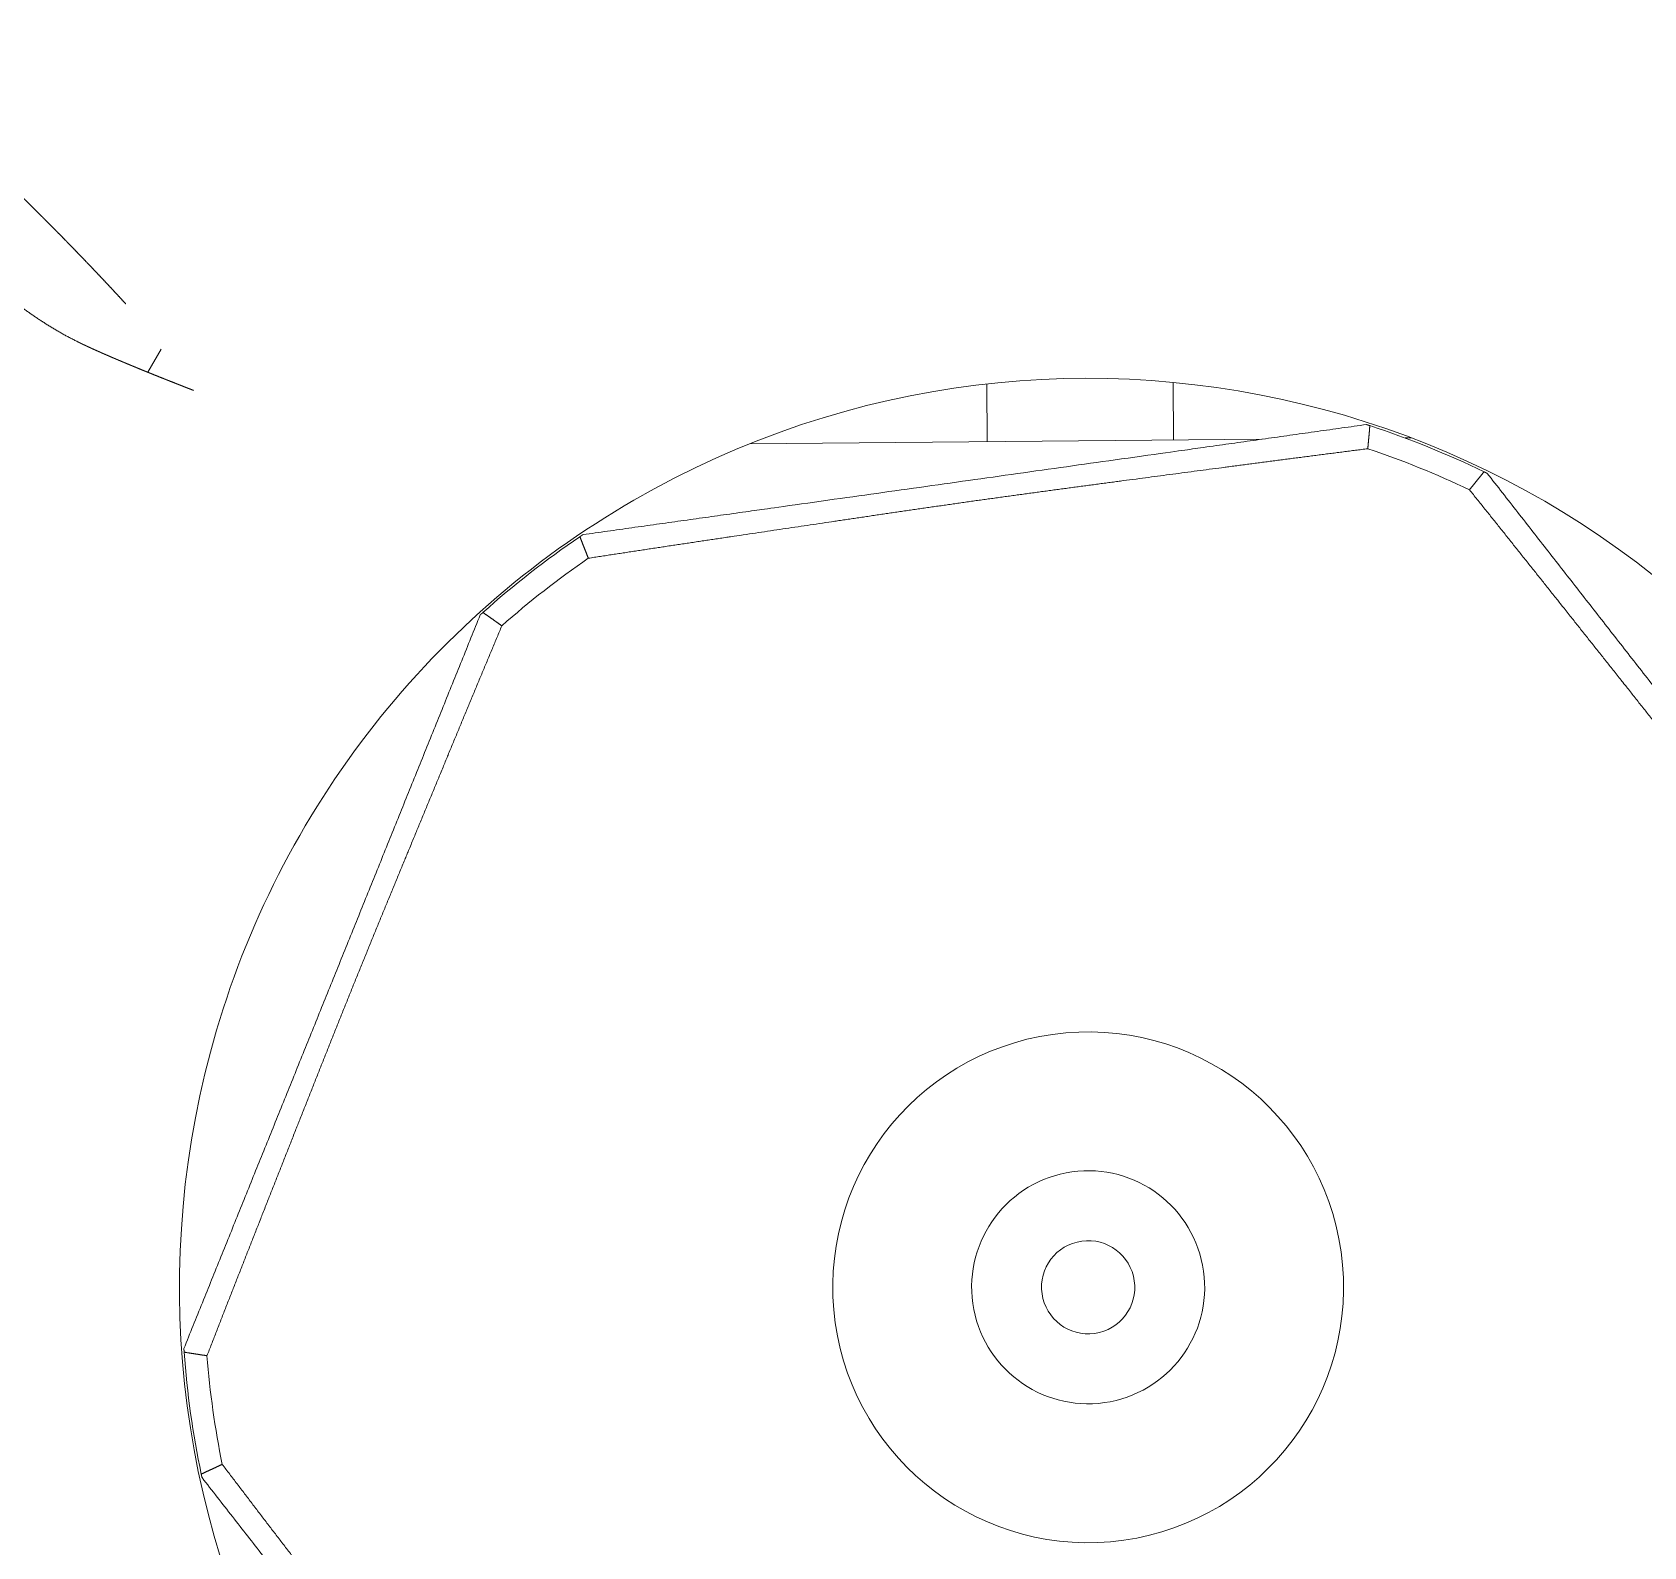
# Paper-space layout 'A3_1' of a CAD drawing. Header units: millimetres. Extents: x 0 to 420, y 0 to 297.
# Drawn here: x 187.61 to 195.91, y 266.05 to 273.85 of the extents above; entities that cross this region are included whole.
import ezdxf

# ---------------------------------------------------------------- set-up
doc = ezdxf.new("R2010")
doc.units = ezdxf.units.MM
doc.layers.add('170', color=7, linetype='Continuous', true_color=0xffffff)

psp = doc.layouts.new('A3_1')

# ---------------------------------------------------------------- linework, layer by layer
at = {"layer": '170', "color": 155, "linetype": 'Continuous', "lineweight": 13}
for p, q in [((188.2086, 272.1026), (188.2773, 272.2217)), ((192.5287, 272.0417), (192.5314, 271.7448)), ((193.4914, 271.7535), (193.4887, 272.0504)), ((193.9435, 271.7576), (191.3066, 271.7336)), ((194.7162, 271.7647), (194.683, 271.7644))]:
    psp.add_line(p, q, dxfattribs=at)
for radius, start, end in [(4.68, 30, 120), (4.668, 64.10442, 71.89559), (4.5519, 64.44054, 71.5595), (4.68, 120, 210), (4.668, 124.1044, 131.89558), (4.5519, 124.44054, 131.55945), (4.68, 300, 30), (1.3151, 98, 278), (1.3151, 278, 98), (0.6, 98, 278), (0.6, 278, 98), (0.24, 98, 278), (0.24, 278, 98), (4.668, 184.10442, 191.89558), (4.5519, 184.44054, 191.55946)]:
    psp.add_arc((193.0511, 267.3909), radius, start, end, dxfattribs=at)
for points, knots in [([(186.5742, 273.8537), (186.578, 273.8516), (186.5817, 273.8494), (186.5856, 273.8472), (186.5895, 273.8449), (186.5934, 273.8426), (186.5974, 273.8402), (186.6014, 273.8377), (186.6055, 273.8352), (186.6096, 273.8327), (186.6138, 273.8301), (186.618, 273.8274), (186.6222, 273.8246), (186.6265, 273.8218), (186.6309, 273.819), (186.6353, 273.8161), (186.6442, 273.8101), (186.6488, 273.8071), (186.6534, 273.8039), (186.658, 273.8008), (186.6627, 273.7975), (186.6674, 273.7942), (186.6722, 273.7909), (186.6819, 273.784), (186.6869, 273.7805), (186.6918, 273.7769), (186.6969, 273.7733), (186.7071, 273.7658), (186.7122, 273.762), (186.7174, 273.7582), (186.7227, 273.7542), (186.728, 273.7503), (186.7334, 273.7462), (186.7388, 273.7421), (186.7498, 273.7338), (186.7553, 273.7295), (186.7609, 273.7252), (186.7723, 273.7164), (186.778, 273.7119), (186.7838, 273.7074), (186.7956, 273.6981), (186.8015, 273.6934), (186.8075, 273.6886), (186.8136, 273.6838), (186.8196, 273.6789), (186.8258, 273.674), (186.832, 273.669), (186.8445, 273.6588), (186.8508, 273.6536), (186.8572, 273.6484), (186.8701, 273.6378), (186.8766, 273.6324), (186.8898, 273.6214), (186.8965, 273.6158), (186.9099, 273.6046), (186.9168, 273.5988), (186.9305, 273.5872), (186.9445, 273.5753), (186.9586, 273.5632), (186.9729, 273.5509), (186.9802, 273.5447), (186.9948, 273.532), (187.0022, 273.5256), (187.0096, 273.5191), (187.0171, 273.5126), (187.0246, 273.506), (187.0397, 273.4927), (187.0474, 273.486), (187.0551, 273.4792), (187.0628, 273.4723), (187.0706, 273.4654), (187.0863, 273.4515), (187.1022, 273.4373), (187.1102, 273.4301), (187.1183, 273.4228), (187.1264, 273.4155), (187.1427, 273.4008), (187.1509, 273.3933), (187.1592, 273.3858), (187.1675, 273.3783), (187.1758, 273.3707), (187.1842, 273.363), (187.1927, 273.3553), (187.2097, 273.3397), (187.2183, 273.3318), (187.2355, 273.3159), (187.2442, 273.3079), (187.2529, 273.2998), (187.2617, 273.2916), (187.2794, 273.2752), (187.2883, 273.2669), (187.3062, 273.2502), (187.3152, 273.2417), (187.3333, 273.2247), (187.3424, 273.2161), (187.3608, 273.1987), (187.3793, 273.1811), (187.3886, 273.1723), (187.3979, 273.1634), (187.4073, 273.1544), (187.4167, 273.1454), (187.4262, 273.1364), (187.4452, 273.1181), (187.4643, 273.0997), (187.4836, 273.081), (187.503, 273.0622), (187.5127, 273.0527), (187.5323, 273.0336), (187.5422, 273.024), (187.552, 273.0143), (187.5619, 273.0046), (187.5719, 272.9949), (187.5818, 272.985), (187.6018, 272.9653), (187.6119, 272.9554), (187.632, 272.9353), (187.6422, 272.9252), (187.6625, 272.905), (187.6727, 272.8948), (187.6829, 272.8845), (187.6931, 272.8742), (187.7034, 272.8639), (187.7137, 272.8535), (187.7343, 272.8326), (187.7447, 272.8221), (187.7655, 272.801), (187.7864, 272.7797), (187.7968, 272.769), (187.8073, 272.7582), (187.8283, 272.7366), (187.8494, 272.7149), (187.8705, 272.693), (187.8917, 272.6709), (187.9023, 272.6598), (187.9236, 272.6375), (187.9449, 272.6151), (187.9663, 272.5925), (187.9877, 272.5699), (188.0092, 272.547), (188.0306, 272.524), (188.0521, 272.5009), (188.0736, 272.4777), (188.0952, 272.4543)], [0, 0, 0.002087, 0.004193, 0.006339, 0.008513, 0.010725, 0.012967, 0.015247, 0.017545, 0.019899, 0.022267, 0.024681, 0.027123, 0.029606, 0.032108, 0.034658, 0.039848, 0.0425, 0.045179, 0.047892, 0.050647, 0.053429, 0.056253, 0.062002, 0.064921, 0.067881, 0.070876, 0.076968, 0.080066, 0.083198, 0.086372, 0.089573, 0.092817, 0.096086, 0.102745, 0.106127, 0.109542, 0.116477, 0.119997, 0.123559, 0.130779, 0.134437, 0.138137, 0.141879, 0.145642, 0.149446, 0.153285, 0.161076, 0.165019, 0.169005, 0.177073, 0.181164, 0.189448, 0.193635, 0.202123, 0.206429, 0.215133, 0.223976, 0.232958, 0.24208, 0.246694, 0.256019, 0.260745, 0.265491, 0.27028, 0.275096, 0.284842, 0.28977, 0.29472, 0.299718, 0.304737, 0.314889, 0.32518, 0.330374, 0.335597, 0.340862, 0.351483, 0.356838, 0.362236, 0.367655, 0.373116, 0.378598, 0.384129, 0.395276, 0.400891, 0.41222, 0.417941, 0.423682, 0.429473, 0.441117, 0.446985, 0.458819, 0.464786, 0.476802, 0.482853, 0.495052, 0.507364, 0.513576, 0.519795, 0.526063, 0.532353, 0.53867, 0.55139, 0.564222, 0.577166, 0.590223, 0.59678, 0.609991, 0.616647, 0.623309, 0.630006, 0.636725, 0.643478, 0.657056, 0.663867, 0.677586, 0.684494, 0.698354, 0.70532, 0.712306, 0.719314, 0.726357, 0.733407, 0.747592, 0.754713, 0.769018, 0.783415, 0.790635, 0.79789, 0.812436, 0.827067, 0.841762, 0.856535, 0.86394, 0.87882, 0.893765, 0.908766, 0.923833, 0.938963, 0.954145, 0.969377, 0.984666, 1, 1]), ([(187.8466, 272.2597), (187.7727, 272.2984), (187.7028, 272.3396), (187.6364, 272.3823), (187.5732, 272.4264), (187.5428, 272.4487), (187.5132, 272.4713), (187.4843, 272.494), (187.4563, 272.5168), (187.4031, 272.5624), (187.3533, 272.608)], [0, 0, 0.137704, 0.271531, 0.401881, 0.528902, 0.591193, 0.652705, 0.713333, 0.772863, 0.888579, 1, 1]), ([(188.4436, 272.0094), (188.4332, 272.0134), (188.4229, 272.0174), (188.4127, 272.0214), (188.4025, 272.0254), (188.3925, 272.0293), (188.3825, 272.0333), (188.3725, 272.0372), (188.3626, 272.0411), (188.3529, 272.0449), (188.3431, 272.0488), (188.3239, 272.0564), (188.305, 272.0639), (188.2957, 272.0676), (188.2772, 272.075), (188.268, 272.0787), (188.2499, 272.0859), (188.2322, 272.093), (188.2147, 272.1001), (188.2061, 272.1036), (188.1976, 272.1071), (188.1807, 272.1139), (188.1641, 272.1207), (188.156, 272.124), (188.1479, 272.1274), (188.1399, 272.1307), (188.1319, 272.134), (188.1241, 272.1372), (188.1163, 272.1405), (188.1009, 272.1469), (188.0934, 272.15), (188.0858, 272.1532), (188.0784, 272.1563), (188.0638, 272.1624), (188.0566, 272.1655), (188.0495, 272.1685), (188.0424, 272.1715), (188.0355, 272.1744), (188.0285, 272.1774), (188.015, 272.1833), (188.0084, 272.1861), (187.9952, 272.1918), (187.9887, 272.1946), (187.976, 272.2002), (187.9699, 272.2029), (187.9637, 272.2056), (187.9576, 272.2083), (187.9457, 272.2136), (187.934, 272.2188), (187.9227, 272.224), (187.9171, 272.2265), (187.9116, 272.229), (187.9061, 272.2315), (187.8955, 272.2365), (187.8903, 272.2389), (187.8851, 272.2413), (187.8801, 272.2436), (187.8751, 272.246), (187.8702, 272.2483), (187.8653, 272.2507), (187.8605, 272.253), (187.8558, 272.2552), (187.8512, 272.2575), (187.8466, 272.2597)], [0, 0, 0.017104, 0.034226, 0.051128, 0.067988, 0.084659, 0.101318, 0.117757, 0.134185, 0.150381, 0.16659, 0.19852, 0.229987, 0.245478, 0.27624, 0.291481, 0.321538, 0.351103, 0.380175, 0.394498, 0.408774, 0.436898, 0.464531, 0.478119, 0.49169, 0.505047, 0.518357, 0.531471, 0.544538, 0.57024, 0.582863, 0.595468, 0.60786, 0.632341, 0.644444, 0.656345, 0.668233, 0.679862, 0.691532, 0.714328, 0.725483, 0.747574, 0.758511, 0.779899, 0.790333, 0.800797, 0.81103, 0.831225, 0.85093, 0.870204, 0.879705, 0.889006, 0.898277, 0.91636, 0.925187, 0.933999, 0.942611, 0.95118, 0.959562, 0.967902, 0.976055, 0.984194, 0.992118, 1, 1]), ([(190.4492, 271.2666), (191.4579, 271.4083), (193.4753, 271.6918), (194.484, 271.8336)], [0, 0, 0.249982, 0.750002, 1, 1]), ([(194.5017, 271.8278), (194.4989, 271.8288), (194.496, 271.8297), (194.493, 271.8307), (194.4899, 271.8317), (194.484, 271.8336)], [0, 0, 0.158943, 0.323503, 0.494739, 0.667371, 1, 1]), ([(194.491, 271.7092), (194.4939, 271.7388), (194.4967, 271.7685), (194.4993, 271.7981), (194.5017, 271.8278)], [0, 0, 0.249794, 0.499802, 0.749873, 1, 1]), ([(194.491, 271.7092), (194.2399, 271.6769), (193.9888, 271.6443), (193.7377, 271.6113), (193.2355, 271.5448), (192.9843, 271.5113), (192.733, 271.4774), (192.4817, 271.4427)], [0, 0, 0.124934, 0.249846, 0.374778, 0.624723, 0.749759, 0.874851, 1, 1]), ([(195.0898, 271.5902), (195.071, 271.5672), (195.0522, 271.544), (195.0336, 271.5208), (195.0151, 271.4974)], [0, 0, 0.250138, 0.500293, 0.7502, 1, 1]), ([(195.1066, 271.5821), (195.1039, 271.5834), (195.1011, 271.5848), (195.0982, 271.5862), (195.0925, 271.5889), (195.0898, 271.5902)], [0, 0, 0.161785, 0.327536, 0.500243, 0.838699, 1, 1]), ([(197.5108, 268.3031), (197.3573, 268.5045), (197.2035, 268.7056), (197.0494, 268.9064), (196.7408, 269.3081), (196.5862, 269.5089), (196.4312, 269.7095), (196.2755, 269.9098), (196.1189, 270.1093), (195.9617, 270.3082), (195.8042, 270.5069), (195.489, 270.9037), (195.3313, 271.1018), (195.1734, 271.2998), (195.0151, 271.4974)], [0, 0, 0.062455, 0.124908, 0.18736, 0.312312, 0.374827, 0.437373, 0.499937, 0.562503, 0.625059, 0.687594, 0.812593, 0.875062, 0.937527, 1, 1]), ([(192.4817, 271.4427), (192.2306, 271.4068), (191.9797, 271.3701), (191.7289, 271.3331), (191.2278, 271.2585), (190.9774, 271.2211), (190.7271, 271.1833), (190.4768, 271.145)], [0, 0, 0.125152, 0.250271, 0.375325, 0.625267, 0.750181, 0.875078, 1, 1]), ([(190.4492, 271.2666), (190.4468, 271.2649), (190.4442, 271.2631), (190.4415, 271.2613), (190.4389, 271.2596), (190.4338, 271.2561)], [0, 0, 0.160664, 0.32779, 0.499539, 0.671589, 1, 1]), ([(190.4338, 271.2561), (190.4443, 271.2282), (190.455, 271.2004), (190.4659, 271.1727), (190.4768, 271.145)], [0, 0, 0.250187, 0.500319, 0.750243, 1, 1]), ([(188.3938, 267.0754), (189.157, 268.9643), (189.9201, 270.8532)], [0, 0, 0.499997, 1, 1]), ([(189.934, 270.8656), (189.9318, 270.8637), (189.9295, 270.8616), (189.9247, 270.8573), (189.9224, 270.8552), (189.9201, 270.8532)], [0, 0, 0.158739, 0.323661, 0.667766, 0.835822, 1, 1]), ([(190.0314, 270.797), (190.0072, 270.8143), (189.9829, 270.8316), (189.9585, 270.8487), (189.934, 270.8656)], [0, 0, 0.249799, 0.499801, 0.749913, 1, 1]), ([(190.0314, 270.797), (189.9337, 270.5634), (189.8365, 270.3297), (189.7396, 270.0958), (189.546, 269.6277), (189.4494, 269.3934), (189.3532, 269.1589), (189.2576, 268.9239), (189.1632, 268.6885), (189.0695, 268.4529), (188.9761, 268.2172), (188.7901, 267.7458), (188.6974, 267.5102), (188.6049, 267.2744), (188.5129, 267.0385)], [0, 0, 0.062453, 0.124906, 0.187359, 0.31231, 0.374827, 0.437369, 0.499938, 0.562504, 0.625056, 0.687597, 0.812597, 0.875066, 0.937531, 1, 1]), ([(188.3938, 267.0754), (188.394, 267.0724), (188.3943, 267.0693), (188.3945, 267.0661), (188.3947, 267.0629), (188.3949, 267.0598), (188.3951, 267.0568)], [0, 0, 0.16129, 0.328115, 0.500552, 0.671807, 0.83871, 1, 1]), ([(188.3951, 267.0568), (188.4246, 267.052), (188.454, 267.0474), (188.4834, 267.0429), (188.5129, 267.0385)], [0, 0, 0.250261, 0.50013, 0.750155, 1, 1]), ([(188.5915, 266.4788), (188.5644, 266.4665), (188.5374, 266.454), (188.5104, 266.4415), (188.4834, 266.4287)], [0, 0, 0.249803, 0.499724, 0.74984, 1, 1]), ([(188.4834, 266.4287), (188.484, 266.4258), (188.4853, 266.4196), (188.486, 266.4165), (188.4873, 266.4105)], [0, 0, 0.161147, 0.500426, 0.672044, 1, 1]), ([(188.5915, 266.4788), (188.745, 266.2774), (188.8988, 266.0764), (189.0529, 265.8755), (189.3615, 265.4738), (189.5161, 265.273), (189.6711, 265.0724), (189.8268, 264.8721), (189.9834, 264.6726), (190.1406, 264.4737), (190.2981, 264.275), (190.6133, 263.8782), (190.771, 263.6801), (190.9289, 263.4821), (191.0872, 263.2845)], [0, 0, 0.062459, 0.124908, 0.18736, 0.312316, 0.374827, 0.43737, 0.499941, 0.562507, 0.625056, 0.687598, 0.812597, 0.875066, 0.937531, 1, 1]), ([(190.9957, 263.1998), (189.7415, 264.8052), (188.4873, 266.4105)], [0, 0, 0.5, 1, 1])]:
    psp.add_open_spline(points, degree=1, knots=knots, dxfattribs=at)
psp.add_open_spline([(195.1066, 271.5821), (196.3608, 269.9767), (197.615, 268.3714)], degree=1, dxfattribs=at)

doc.saveas('drawing.dxf')
